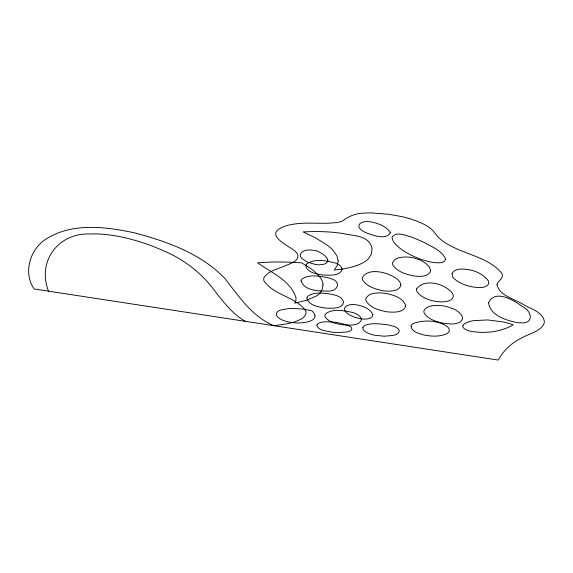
<?xml version="1.0" encoding="UTF-8"?>
<svg xmlns="http://www.w3.org/2000/svg" width="573" height="573" viewBox="0 0 573 573"><rect width="100%" height="100%" fill="white"/><g stroke="black" fill="none" stroke-linecap="round" stroke-linejoin="round"><path stroke-width="0.86" d="M245.344 321.324C230.733 312.965 221.185 298.877 210.979 285.999C198.451 270.542 181.992 258.624 163.713 250.859A125.201 38.062 9.5 0 0 147.505 244.334C131.747 238.812 115.316 234.794 98.592 233.985A47.795 14.533 9.5 0 0 89.918 233.992C58.023 232.774 36.923 261.589 48.504 291.17M315.035 315.759L314.828 317.428L313.066 319.584A35.032 10.651 9.5 0 1 308.152 321.732C300.381 323.645 292.051 323.351 284.452 320.823C280.963 319.798 273.3 315.852 277.604 311.64A31.88 9.691 9.5 0 1 280.562 310.036L288.52 308.546A31.809 9.669 9.5 0 1 292.739 308.403L303.332 309.105L312.006 310.867L313.839 312.937L315.035 315.759M361.441 319.44C359.486 326.617 348.85 324.898 343.048 324.877C336.716 323.838 328.787 322.628 325.149 316.733A29.653 9.018 9.5 0 1 325.657 313.768C333.178 308.21 343.678 310.738 352.209 312.357A12.119 3.682 9.5 0 1 355.367 313.424C358.061 314.47 360.754 316.511 361.441 319.44M416.507 289.036L416.492 289.866A37.983 11.546 9.5 0 0 417.588 292.524C423.089 298.82 431.841 301.24 439.914 301.821C444.698 302.236 455.392 301.076 452.914 294.021C446.195 283.843 424.371 277.669 416.507 289.036M496.992 284.638C499.592 295.954 514.26 298.812 523.034 304.313C530.405 308.954 542.624 311.612 544.35 321.46A75.564 22.97 9.5 0 1 543.519 324.726C539.021 331.71 530.14 333.507 523.213 337.139A236.105 71.783 9.5 0 0 516.294 340.978C508.767 345.641 502.435 352.23 498.288 360.073L34.222 288.985C23.378 273.958 29.366 251.382 43.62 240.717C69.999 222.045 105.181 226.543 134.92 232.946C167.337 241.656 201.173 253.638 224.895 278.478C238.877 296.413 251.984 316.54 273.901 325.7C283.32 324.39 293.24 323.494 301.67 318.738A67.471 20.513 9.5 0 0 304.75 316.117L306.032 313.159A46.384 14.103 9.5 0 0 305.201 309.979C294.565 296.664 274.331 295.288 264.246 281.314A43.677 13.279 9.5 0 1 263.938 277.719C268.372 270.649 277.597 269.203 284.717 265.979C289.472 263.673 299.027 261.904 297.788 254.835A41.535 12.627 9.5 0 0 294.866 250.888C285.153 243.761 262.319 233.555 286.314 225.769A55.309 16.818 9.5 0 1 293.097 224.251C308.016 221.73 323.251 224.616 338.177 222.288A31.085 9.454 9.5 0 0 342.346 221.106C348.628 216.078 356.349 213.106 364.55 213.092A41.285 12.549 9.5 0 1 372.264 212.955L388.781 214.288L401.988 216.63A39.988 12.155 9.5 0 1 411.278 219.144C419.794 222.08 428.962 225.44 434.714 232.774C438.667 238.54 444.354 242.816 450.614 245.824C467.396 255.028 488.998 257.857 501.662 273.192A48.884 14.862 9.5 0 1 502.292 276.458C501.805 279.953 497.479 281.128 496.992 284.638M327.842 260.178L327.82 260.887A29.86 9.075 9.5 0 1 326.696 262.814L324.089 264.253L319.311 264.805A9.232 2.808 9.5 0 1 315.25 264.425L307.114 262.004L301.935 258.487A33.277 10.113 9.5 0 1 300.202 254.892C302.2 248.861 310.638 249.649 315.687 250.645A7.191 2.185 9.5 0 1 318.158 251.397C321.768 253.624 326.682 255.687 327.842 260.178M338.177 260.923L337.182 265.557L334.195 270.069L340.484 269.296A102.689 31.221 9.5 0 0 368.145 259.089L371.519 253.818L371.999 248.367A103.262 31.393 9.5 0 0 370.201 243.661C364.643 235.016 352.23 235.883 343.234 233.576C329.991 231.485 316.532 231.198 303.16 231.929L315.522 237.816L327.197 245.108A96.887 29.459 9.5 0 1 333.522 250.874L337.01 256.138L338.177 260.923M372.908 314.727C372.6 318.652 367.451 319.082 364.378 319.082A9.232 2.808 9.5 0 1 360.317 318.703L354.794 317.306L349.766 315.064A30.806 9.369 9.5 0 1 344.76 310.451C343.019 306.025 349.308 304.528 352.581 304.528A8.531 2.593 9.5 0 1 355.317 304.664C361.928 305.638 370.058 308.231 372.908 314.727M301.054 280.92C304.363 290.826 318.767 291.17 327.692 291.012C337.683 292.101 341.981 281.493 330.965 278.671A15.815 4.806 9.5 0 0 326.352 277.368C318.531 276.043 309.399 274.274 302.329 278.822A31.787 9.662 9.5 0 0 301.054 280.92M306.892 298.024C308.546 305.839 319.19 306.942 325.793 308.102C331.445 308.138 342.647 309.449 343.585 301.842C341.537 295.668 334.181 294.866 328.701 293.813C321.926 293.061 314.126 291.85 308.167 295.933A31.787 9.662 9.5 0 0 306.892 298.024M488.525 302.838C490.409 315.508 506.074 320.35 516.996 322.578A10.07 3.066 9.5 0 0 521.58 322.864C533.442 323.716 532.159 311.676 523.629 307.357C514.826 300.904 495.144 288.369 488.525 302.838M323.022 284.91L322.327 289.064L320.25 292.782A88.357 26.867 9.5 0 1 316.454 295.983L306.304 300.352L294.751 303.138L295.274 302.093A97.038 29.502 9.5 0 0 295.99 297.745C290.611 280.469 271.28 272.684 257.621 262.792L270.635 262.083A128.997 39.222 9.5 0 1 301.599 262.857C308.417 266.832 315.386 271.129 320.214 277.518A94.753 28.808 9.5 0 1 322.893 283.477L323.022 284.91M411.027 326.116C411.572 332.125 419.429 333.593 424.199 335.047C431.612 336.473 439.792 336.938 446.797 333.687A31.307 9.519 9.5 0 0 447.219 326.495C437.607 320.128 423.877 319.619 413.19 323.516A30.419 9.247 9.5 0 0 411.285 325.4L411.027 326.116M390.335 232.71C385.794 240.732 372.321 234.887 365.531 232.581A28.013 8.516 9.5 0 1 358.992 227.309C357.588 221.952 365.681 221.271 369.413 221.658C377.041 222.94 386.352 225.776 390.335 232.71M405.677 305.867C403.793 312.973 393.766 312.314 387.914 311.927C380.014 310.573 370.624 308.346 366.154 301.054A39.408 11.983 9.5 0 1 365.911 298.469C368.432 293.283 375.473 292.789 380.572 292.91A14.296 4.348 9.5 0 1 386.08 293.512C393.479 295.009 403.328 297.767 405.677 305.867M452.025 273.794L452.376 276.229A36.93 11.231 9.5 0 0 454.332 278.815C460.979 284.516 469.924 287.066 478.548 287.546C482.48 288.011 490.753 286.428 488.311 280.827C483.619 274.338 475.533 270.735 467.79 269.496C462.597 268.988 454.561 267.913 452.025 273.794M400.785 285.096C399.61 291.077 391.703 291.234 386.839 291.12A12.334 3.746 9.5 0 1 381.496 290.447C374.699 288.849 367.121 286.45 362.945 280.469A40.697 12.37 9.5 0 1 362.258 277.862C368.131 266.459 389.704 272.827 397.433 279.373A42.889 13.043 9.5 0 1 400.706 284.201L400.785 285.096M445.629 259.24C444.304 263.723 437.851 262.835 434.212 262.599C425.796 261.424 417.746 258.387 410.139 254.677A81.137 24.668 9.5 0 1 399.496 247.93C396.129 245.115 392.24 241.677 392.047 236.964C396.473 231.227 405.612 235.489 411.256 237.021A98.198 29.853 9.5 0 1 424.435 242.623C431.942 246.963 442.256 250.609 445.629 259.24M342.167 269.503C339.366 276.759 328.773 274.983 322.463 274.976C316.575 273.973 308.546 272.898 305.91 266.724A32.425 9.856 9.5 0 1 306.856 263.831C315.236 258.222 326.524 260.744 335.678 263.122A12.463 3.789 9.5 0 1 338.593 264.368L341.193 266.796L342.167 269.503M430.695 270.592C428.647 277.49 419.071 276.594 413.398 275.899C406.013 274.309 397.626 271.896 393.078 265.421A38.434 11.682 9.5 0 1 392.562 262.792C394.933 257.019 402.819 256.883 408.169 257.069A11.517 3.502 9.5 0 1 413.312 257.821L420.274 260.049A47.129 14.332 9.5 0 1 426.52 264.067L429.378 266.989L430.695 270.592M462.64 318.438C460.191 325.507 450.099 323.967 444.175 323.423C436.97 321.825 428.418 319.727 424.235 313.102A36.665 11.145 9.5 0 1 423.991 310.602C427.121 305.022 435.093 305.337 440.694 305.581A13.494 4.104 9.5 0 1 445.909 306.39L454.181 309.119A43.928 13.358 9.5 0 1 460.599 313.975L461.953 315.83L462.64 318.438M316.869 324.97C318.058 331.036 327.183 330.886 332.068 332.154A22.77 6.926 9.5 0 0 338.177 332.648L347.811 331.853A20.807 6.324 9.5 0 0 351.278 330.091L351.872 328.866L351.185 327.076A10.515 3.194 9.5 0 0 349.544 326.087C341.451 322.807 332.533 321.41 323.824 321.897A18.2 5.529 9.5 0 0 320.078 322.592L317.643 323.838L316.869 324.97M362.881 327.441C362.329 331.115 366.942 332.691 369.635 333.844A13.072 3.975 9.5 0 0 374.427 335.191L384.168 336.229L393.279 335.398A27.332 8.309 9.5 0 0 397.863 333.493L399.209 331.473A25.262 7.678 9.5 0 0 398.407 329.017L396.33 327.369A11.725 3.567 9.5 0 0 393.923 326.352L387.649 324.769L379.247 323.86A22.705 6.905 9.5 0 0 363.74 326.259L362.881 327.441M462.977 325.299C462.089 327.649 464.846 329.16 466.608 329.969A9.591 2.915 9.5 0 0 470.161 331.158C484.536 333.83 500.415 332.19 513.222 324.841L511.281 324.153A27.046 8.223 9.5 0 0 502.972 321.911L487.709 319.949L474.064 320.594A44.35 13.487 9.5 0 0 469.323 321.611L464.717 323.516L462.977 325.299"/></g></svg>
